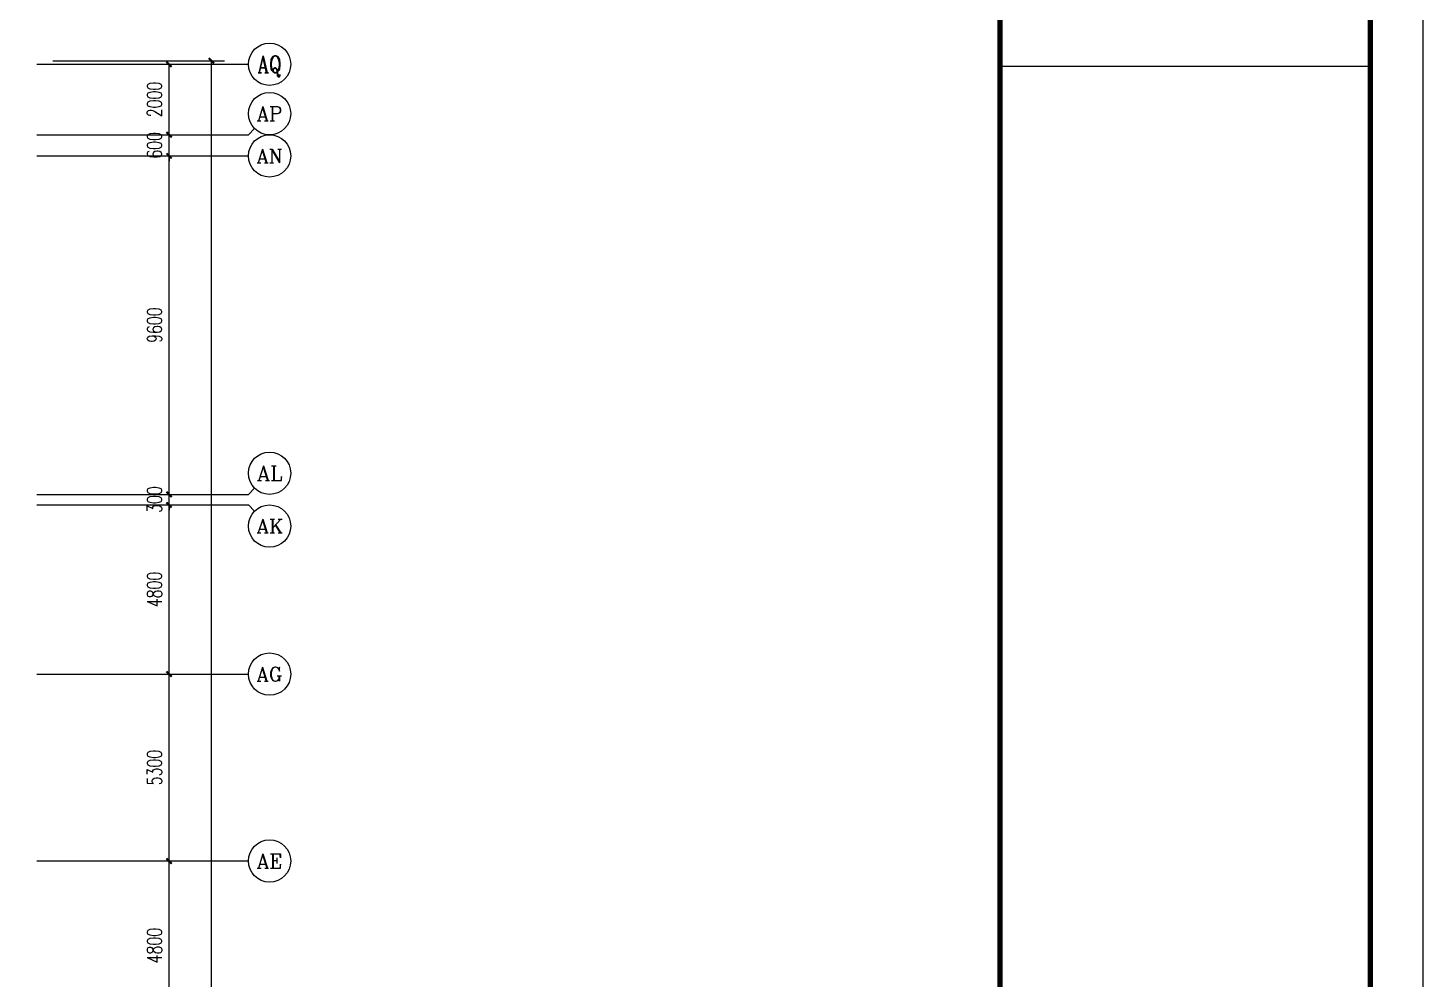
# Model space of a CAD drawing. Extents: x 0 to 302064749, y -59725395 to 1524223.
# Drawn here: x 219156568 to 223114450, y -15787654 to -13089511 of the extents above; entities that cross this region are included whole.
import ezdxf
from ezdxf.enums import TextEntityAlignment as Align

# ---------------------------------------------------------------- set-up
doc = ezdxf.new("R2010")
doc.units = 0
doc.header["$LTSCALE"] = 1000
for name, color, linetype in [('0-底图', 7, 'Continuous'), ('AXIS', 3, 'Continuous'), ('AXIS_TEXT', 7, 'Continuous'), ('BTTK', 7, 'Continuous'), ('PUB_TITLE', 4, 'Continuous')]:
    doc.layers.add(name, color=color, linetype=linetype)
doc.styles.add('_TCH_AXIS', font='COMPLEX', dxfattribs={"bigfont": 'GBCBIG'})
doc.styles.add('A_DIM_T3', font='simplex.shx', dxfattribs={"width": 0.7, "bigfont": 'gbcbig.shx'})
doc.styles.add('COMPLEX', font='COMPLEX')
doc.styles.add('HZ(TK)', font='geniso.shx', dxfattribs={"width": 0.9, "bigfont": 'hztxt.shx'})
doc.dimstyles.new('_TCH_ARCH&&150', dxfattribs={"dimtxt": 420, "dimasz": 150, "dimexe": 375, "dimexo": 450, "dimgap": 202.5, "dimtad": 1, "dimdec": 0, "dimzin": 0, "dimdsep": 46, "dimtxsty": 'A_DIM_T3', "dimblk": 'ARCHTICK', "dimcen": 0.09, "dimclrt": 7, "dimazin": 2, "dimtfac": 1, "dimtdec": 0, "dimtix": 1, "dimtmove": 2, "dimatfit": 3, "dimfxl": 150, "dimtolj": 1, "dimtzin": 0, "dimarcsym": 0})

# ---------------------------------------------------------------- blocks, each defined once
blk = doc.blocks.new('vhtemplate_2020年新竖式图框_A0')
at = {"layer": 'BTTK'}
blk.add_line((1109, 726), (1179, 726), dxfattribs=at)
at = {"layer": 'PUB_TITLE', "color": 7}
blk.add_lwpolyline([(0, 0), (1189, 0), (1189, 841), (0, 841)], close=True, dxfattribs=at)
at = {"layer": 'PUB_TITLE', "const_width": 1}
blk.add_lwpolyline([(25, 10), (1179, 10), (1179, 831), (25, 831)], close=True, dxfattribs=at)
blk.add_lwpolyline([(1109, 10), (1109, 831)], dxfattribs=at)
at = {"layer": 'BTTK', "color": 4, "style": 'HZ(TK)', "width": 0.9}
for tag, p in [('合作单位', (1144, 743.5)), ('建设单位', (1144, 209.5)), ('工程名称', (1144, 176.5)), ('子项名称', (1154, 160)), ('图纸名称', (1144, 141))]:
    blk.add_attdef(tag, text='', height=3.5, dxfattribs=at).set_placement(p, align=Align.MIDDLE_CENTER)
for tag, p in [('注册证书号', (1156.5, 309.01)), ('注册印章号', (1156.5, 301.01)), ('设计号', (1154, 193)), ('图别', (1137.75, 34)), ('图号', (1170.25, 34)), ('版本号', (1137.75, 26)), ('日期', (1170.25, 26))]:
    blk.add_attdef(tag, text='', height=3.5, dxfattribs=at).set_placement(p, align=Align.MIDDLE)
blk = doc.blocks.new('_ArchTick')
at = {"color": 0, "linetype": 'ByBlock', "const_width": 0.4}
blk.add_lwpolyline([(-0.5, -0.5), (0.5, 0.5)], dxfattribs=at)
blk = doc.blocks.new('*D793')
at = {"layer": 'AXIS', "color": 0, "lineweight": -2, "transparency": 16777216}
for p, q in [((1173971, -100593), (1178846, -100593)), ((1178471, -190993), (1178471, -100593)), ((1173971, -190993), (1178846, -190993))]:
    blk.add_line(p, q, dxfattribs=at)
at = {"layer": 'Defpoints', "color": 0, "transparency": 16777216}
for p in [(1173521, -100593), (1178471, -100593), (1173521, -190993)]:
    blk.add_point(p, dxfattribs=at)
at = {"layer": 'AXIS', "color": 0, "lineweight": -2, "transparency": 16777216, "xscale": 150, "yscale": 150, "zscale": 150}
for p, rotation in [((1178471, -100593), 90), ((1178471, -190993), 270)]:
    blk.add_blockref('_ArchTick', p, dxfattribs=dict(at, rotation=rotation))
at = {"layer": 'AXIS', "color": 7, "transparency": 16777216, "insert": (1178059, -145793), "char_height": 420, "attachment_point": 5, "rotation": 90, "style": 'A_DIM_T3'}
blk.add_mtext('\\A1;90400', dxfattribs=at)
blk = doc.blocks.new('*D834')
at = {"layer": 'AXIS', "color": 0, "lineweight": -2, "transparency": 16777216}
for p, q in [((1173971, -123293), (1177646, -123293)), ((1177271, -128093), (1177271, -123293)), ((1173971, -128093), (1177646, -128093))]:
    blk.add_line(p, q, dxfattribs=at)
at = {"layer": 'Defpoints', "color": 0, "transparency": 16777216}
for p in [(1173521, -123293), (1177271, -123293), (1173521, -128093)]:
    blk.add_point(p, dxfattribs=at)
at = {"layer": 'AXIS', "color": 0, "lineweight": -2, "transparency": 16777216, "xscale": 150, "yscale": 150, "zscale": 150}
for p, rotation in [((1177271, -123293), 90), ((1177271, -128093), 270)]:
    blk.add_blockref('_ArchTick', p, dxfattribs=dict(at, rotation=rotation))
at = {"layer": 'AXIS', "color": 7, "transparency": 16777216, "insert": (1176859, -125693), "char_height": 420, "attachment_point": 5, "rotation": 90, "style": 'A_DIM_T3'}
blk.add_mtext('\\A1;4800', dxfattribs=at)
blk = doc.blocks.new('*D835')
at = {"layer": 'AXIS', "color": 0, "lineweight": -2, "transparency": 16777216}
for p, q in [((1173971, -117993), (1177646, -117993)), ((1177271, -123293), (1177271, -117993)), ((1173971, -123293), (1177646, -123293))]:
    blk.add_line(p, q, dxfattribs=at)
at = {"layer": 'Defpoints', "color": 0, "transparency": 16777216}
for p in [(1173521, -117993), (1177271, -117993), (1173521, -123293)]:
    blk.add_point(p, dxfattribs=at)
at = {"layer": 'AXIS', "color": 0, "lineweight": -2, "transparency": 16777216, "xscale": 150, "yscale": 150, "zscale": 150}
for p, rotation in [((1177271, -117993), 90), ((1177271, -123293), 270)]:
    blk.add_blockref('_ArchTick', p, dxfattribs=dict(at, rotation=rotation))
at = {"layer": 'AXIS', "color": 7, "transparency": 16777216, "insert": (1176859, -120643), "char_height": 420, "attachment_point": 5, "rotation": 90, "style": 'A_DIM_T3'}
blk.add_mtext('\\A1;5300', dxfattribs=at)
blk = doc.blocks.new('*D836')
at = {"layer": 'AXIS', "color": 0, "lineweight": -2, "transparency": 16777216}
for p, q in [((1173971, -113193), (1177646, -113193)), ((1177271, -117993), (1177271, -113193)), ((1173971, -117993), (1177646, -117993))]:
    blk.add_line(p, q, dxfattribs=at)
at = {"layer": 'Defpoints', "color": 0, "transparency": 16777216}
for p in [(1173521, -113193), (1177271, -113193), (1173521, -117993)]:
    blk.add_point(p, dxfattribs=at)
at = {"layer": 'AXIS', "color": 0, "lineweight": -2, "transparency": 16777216, "xscale": 150, "yscale": 150, "zscale": 150}
for p, rotation in [((1177271, -113193), 90), ((1177271, -117993), 270)]:
    blk.add_blockref('_ArchTick', p, dxfattribs=dict(at, rotation=rotation))
at = {"layer": 'AXIS', "color": 7, "transparency": 16777216, "insert": (1176859, -115593), "char_height": 420, "attachment_point": 5, "rotation": 90, "style": 'A_DIM_T3'}
blk.add_mtext('\\A1;4800', dxfattribs=at)
blk = doc.blocks.new('*D837')
at = {"layer": 'AXIS', "color": 0, "lineweight": -2, "transparency": 16777216}
for p, q in [((1177271, -112893), (1177271, -112743)), ((1173971, -112893), (1177646, -112893)), ((1173971, -113193), (1177646, -113193)), ((1177271, -113193), (1177271, -112893)), ((1177271, -113193), (1177271, -113343))]:
    blk.add_line(p, q, dxfattribs=at)
at = {"layer": 'Defpoints', "color": 0, "transparency": 16777216}
for p in [(1173521, -112893), (1173521, -113193), (1177271, -112893)]:
    blk.add_point(p, dxfattribs=at)
at = {"layer": 'AXIS', "color": 0, "lineweight": -2, "transparency": 16777216, "xscale": 150, "yscale": 150, "zscale": 150}
for p, rotation in [((1177271, -112893), 270), ((1177271, -113193), 90)]:
    blk.add_blockref('_ArchTick', p, dxfattribs=dict(at, rotation=rotation))
at = {"layer": 'AXIS', "color": 7, "transparency": 16777216, "insert": (1176859, -113043), "char_height": 420, "attachment_point": 5, "rotation": 90, "style": 'A_DIM_T3'}
blk.add_mtext('\\A1;300', dxfattribs=at)
blk = doc.blocks.new('*D838')
at = {"layer": 'AXIS', "color": 0, "lineweight": -2, "transparency": 16777216}
for p, q in [((1173971, -103293), (1177646, -103293)), ((1177271, -112893), (1177271, -103293)), ((1173971, -112893), (1177646, -112893))]:
    blk.add_line(p, q, dxfattribs=at)
at = {"layer": 'Defpoints', "color": 0, "transparency": 16777216}
for p in [(1173521, -103293), (1177271, -103293), (1173521, -112893)]:
    blk.add_point(p, dxfattribs=at)
at = {"layer": 'AXIS', "color": 0, "lineweight": -2, "transparency": 16777216, "xscale": 150, "yscale": 150, "zscale": 150}
for p, rotation in [((1177271, -103293), 90), ((1177271, -112893), 270)]:
    blk.add_blockref('_ArchTick', p, dxfattribs=dict(at, rotation=rotation))
at = {"layer": 'AXIS', "color": 7, "transparency": 16777216, "insert": (1176859, -108093), "char_height": 420, "attachment_point": 5, "rotation": 90, "style": 'A_DIM_T3'}
blk.add_mtext('\\A1;9600', dxfattribs=at)
blk = doc.blocks.new('*D839')
at = {"layer": 'AXIS', "color": 0, "lineweight": -2, "transparency": 16777216}
for p, q in [((1173971, -102693), (1177646, -102693)), ((1177271, -102693), (1177271, -102543)), ((1177271, -103293), (1177271, -102693)), ((1173971, -103293), (1177646, -103293)), ((1177271, -103293), (1177271, -103443))]:
    blk.add_line(p, q, dxfattribs=at)
at = {"layer": 'Defpoints', "color": 0, "transparency": 16777216}
for p in [(1173521, -102693), (1177271, -102693), (1173521, -103293)]:
    blk.add_point(p, dxfattribs=at)
at = {"layer": 'AXIS', "color": 0, "lineweight": -2, "transparency": 16777216, "xscale": 150, "yscale": 150, "zscale": 150}
for p, rotation in [((1177271, -102693), 270), ((1177271, -103293), 90)]:
    blk.add_blockref('_ArchTick', p, dxfattribs=dict(at, rotation=rotation))
at = {"layer": 'AXIS', "color": 7, "transparency": 16777216, "insert": (1176859, -102993), "char_height": 420, "attachment_point": 5, "rotation": 90, "style": 'A_DIM_T3'}
blk.add_mtext('\\A1;600', dxfattribs=at)
blk = doc.blocks.new('*D840')
at = {"layer": 'AXIS', "color": 0, "lineweight": -2, "transparency": 16777216}
for p, q in [((1173971, -100693), (1177646, -100693)), ((1177271, -102693), (1177271, -100693)), ((1173971, -102693), (1177646, -102693))]:
    blk.add_line(p, q, dxfattribs=at)
at = {"layer": 'Defpoints', "color": 0, "transparency": 16777216}
for p in [(1173521, -100693), (1177271, -100693), (1173521, -102693)]:
    blk.add_point(p, dxfattribs=at)
at = {"layer": 'AXIS', "color": 0, "lineweight": -2, "transparency": 16777216, "xscale": 150, "yscale": 150, "zscale": 150}
for p, rotation in [((1177271, -100693), 90), ((1177271, -102693), 270)]:
    blk.add_blockref('_ArchTick', p, dxfattribs=dict(at, rotation=rotation))
at = {"layer": 'AXIS', "color": 7, "transparency": 16777216, "insert": (1176859, -101693), "char_height": 420, "attachment_point": 5, "rotation": 90, "style": 'A_DIM_T3'}
blk.add_mtext('\\A1;2000', dxfattribs=at)
blk = doc.blocks.new('_AXISO')
blk.add_circle((0, 0), 0.5)
at = {"layer": 'AXIS_TEXT', "style": 'COMPLEX', "width": 1.041667}
blk.add_attdef('A', text='', height=0.56, dxfattribs=at).set_placement((-0.25, -0.28), (0.25, -0.28), align=Align.FIT)
blk = doc.blocks.new('jgfjh')
at = {"layer": 'AXIS'}
for p, q in [((1173521, -100693.4), (1179521, -100693.4)), ((1173521, -102693.4), (1179521, -102693.4)), ((1179696.8, -102517.7), (1179521, -102693.4)), ((1173521, -103293.4), (1179521, -103293.4)), ((1179696.8, -112717.7), (1179521, -112893.4)), ((1173521, -112893.4), (1179521, -112893.4)), ((1173521, -113193.4), (1179521, -113193.4)), ((1179696.8, -113369.1), (1179521, -113193.4)), ((1173521, -117993.4), (1179521, -117993.4)), ((1173521, -123293.4), (1179521, -123293.4))]:
    blk.add_line(p, q, dxfattribs=at)
ref = blk.add_blockref('_AXISO', (1180121, -100693.4), dxfattribs=dict(at, xscale=1200, yscale=1200, zscale=1200))
ref.add_attrib('A', 'AQ', dxfattribs={"layer": 'AXIS_TEXT', "height": 482.95, "style": '_TCH_AXIS', "width": 0.807692}).set_placement((1179777.4, -100934.9), (1180464.7, -100934.9), align=Align.FIT)
ref = blk.add_blockref('_AXISO', (1180121, -102093.4), dxfattribs=dict(at, xscale=1200, yscale=1200, zscale=1200))
ref.add_attrib('A', 'AP', dxfattribs={"layer": 'AXIS_TEXT', "height": 406.3, "style": '_TCH_AXIS'}).set_placement((1179753.4, -102296.5), (1180488.6, -102296.5), align=Align.FIT)
ref = blk.add_blockref('_AXISO', (1180121, -103293.4), dxfattribs=dict(at, xscale=1200, yscale=1200, zscale=1200))
ref.add_attrib('A', 'AN', dxfattribs={"layer": 'AXIS_TEXT', "height": 390.46, "style": '_TCH_AXIS'}).set_placement((1179749.2, -103488.6), (1180492.9, -103488.6), align=Align.FIT)
ref = blk.add_blockref('_AXISO', (1180121, -112293.4), dxfattribs=dict(at, xscale=1200, yscale=1200, zscale=1200))
ref.add_attrib('A', 'AL', dxfattribs={"layer": 'AXIS_TEXT', "height": 423.25, "style": '_TCH_AXIS'}).set_placement((1179758.3, -112505), (1180483.8, -112505), align=Align.FIT)
ref = blk.add_blockref('_AXISO', (1180121, -113793.4), dxfattribs=dict(at, xscale=1200, yscale=1200, zscale=1200))
ref.add_attrib('A', 'AK', dxfattribs={"layer": 'AXIS_TEXT', "height": 390.46, "style": '_TCH_AXIS'}).set_placement((1179749.2, -113988.6), (1180492.9, -113988.6), align=Align.FIT)
ref = blk.add_blockref('_AXISO', (1180121, -117993.4), dxfattribs=dict(at, xscale=1200, yscale=1200, zscale=1200))
ref.add_attrib('A', 'AG', dxfattribs={"layer": 'AXIS_TEXT', "height": 398.24, "style": '_TCH_AXIS'}).set_placement((1179751.2, -118192.5), (1180490.8, -118192.5), align=Align.FIT)
ref = blk.add_blockref('_AXISO', (1180121, -123293.4), dxfattribs=dict(at, xscale=1200, yscale=1200, zscale=1200))
ref.add_attrib('A', 'AE', dxfattribs={"layer": 'AXIS_TEXT', "height": 414.63, "style": '_TCH_AXIS'}).set_placement((1179755.8, -123500.7), (1180486.3, -123500.7), align=Align.FIT)
for p1, p2, distance, picture, middle in [((1173521, -190993.4), (1173521, -100593.4), -4950, '*D793', (1178058.5, -145793.4)), ((1173521, -102693.4), (1173521, -100693.4), -3750, '*D840', (1176858.5, -101693.4)), ((1173521, -103293.4), (1173521, -102693.4), -3750, '*D839', (1176858.5, -102993.4)), ((1173521, -112893.4), (1173521, -103293.4), -3750, '*D838', (1176858.5, -108093.4)), ((1173521, -113193.4), (1173521, -112893.4), -3750, '*D837', (1176858.5, -113043.4)), ((1173521, -117993.4), (1173521, -113193.4), -3750, '*D836', (1176858.5, -115593.4)), ((1173521, -123293.4), (1173521, -117993.4), -3750, '*D835', (1176858.5, -120643.4)), ((1173521, -128093.4), (1173521, -123293.4), -3750, '*D834', (1176858.5, -125693.4))]:
    dim = blk.add_aligned_dim(p1=p1, p2=p2, distance=distance, dimstyle='_TCH_ARCH&&150', dxfattribs=at)
    dim.commit()
    dim.dimension.update_dxf_attribs({"geometry": picture, "text_midpoint": middle})
blk = doc.blocks.new('1#教学楼-电提建筑结构')
at = {"layer": '0-底图', "xscale": 150, "yscale": 150, "zscale": 150}
blk.add_blockref('vhtemplate_2020年新竖式图框_A0', (2031891.8, -240433), dxfattribs=at)
at = {"layer": '0-底图'}
blk.add_blockref('jgfjh', (997396.8, -30782), dxfattribs=at)

msp = doc.modelspace()

# ---------------------------------------------------------------- block references
at = {"xscale": 100, "yscale": 100, "zscale": 100}
msp.add_blockref('1#教学楼-电提建筑结构', (2090275, -45113), dxfattribs=at)

doc.saveas('drawing.dxf')
